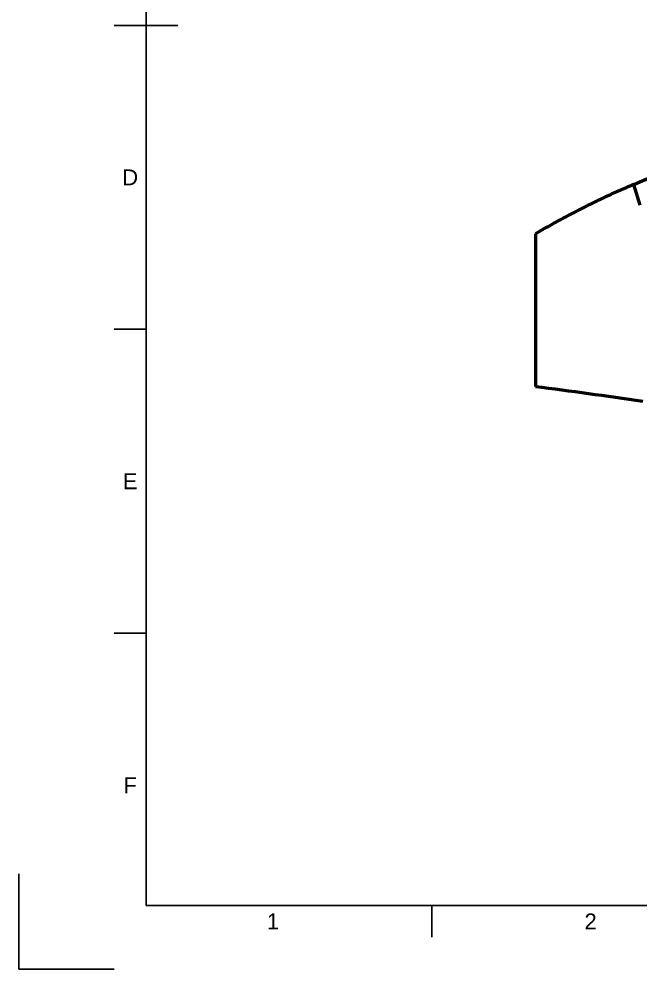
# Model space of a CAD drawing. Header units: millimetres. Extents: x 0 to 420, y 0 to 297.
# Drawn here: x 0 to 97.8, y 0 to 149.5 of the extents above; entities that cross this region are included whole.
import ezdxf
from ezdxf.enums import TextEntityAlignment as Align

# ---------------------------------------------------------------- set-up
doc = ezdxf.new("R2010")
doc.units = ezdxf.units.MM
doc.header["$LTSCALE"] = 0.75
doc.layers.add('Border', color=7, linetype='Continuous', lineweight=25)
doc.layers.add('Sichtbar', color=7, linetype='Continuous', lineweight=50)
doc.styles.add('FusionTitle', font='arial.ttf')

# ---------------------------------------------------------------- blocks, each defined once
blk = doc.blocks.new('ISO_A3_SHEET')
at = {"layer": 'Border'}
for p, q in [((20, 287), (20, 10)), ((15, 148.5), (25, 148.5)), ((15, 100.66667), (20, 100.66667)), ((15, 52.83334), (20, 52.83334)), ((20, 10), (410, 10)), ((65, 5), (65, 10))]:
    blk.add_line(p, q, dxfattribs=at)
at = {"layer": 'Defpoints'}
for p, q in [((0, 15), (0, 0)), ((0, 0), (15, 0))]:
    blk.add_line(p, q, dxfattribs=at)
at = {"layer": 'Border', "style": 'FusionTitle'}
for s, p in [('D', (17.5, 124.58334)), ('E', (17.5, 76.75001)), ('F', (17.5, 28.91668)), ('1', (40, 7.5)), ('2', (90, 7.5))]:
    blk.add_text(s, height=2.5, dxfattribs=at).set_placement(p, align=Align.MIDDLE)

msp = doc.modelspace()

# ---------------------------------------------------------------- linework, layer by layer
at = {"layer": 'Sichtbar', "extrusion": (-1e-16, -1, 2.967e-13)}
for p, q in [((97.78, 120.23, 14.51), (96.79, 123.47, 14.51)), ((81.31, 115.69, 14.51), (81.31, 91.69, 14.51))]:
    msp.add_line(p, q, dxfattribs=at)
at = {"layer": 'Sichtbar'}
for points in [[(96.79, 123.47, 4.51), (107.29, 127.92, 4.51), (117.37, 130.6, 4.51), (130.74, 134.7, 4.51)], [(81.31, 91.69, 14.51), (86.8, 90.99, 14.51), (92.44, 90.2, 14.51), (98.2, 89.37, 14.51)]]:
    msp.add_open_spline(points, degree=3, dxfattribs=at)
msp.add_open_spline([(96.79, 123.47, 14.51), (96.38, 123.3, 14.51), (95.32, 122.84, 14.51), (93.59, 122.08, 14.51), (91.61, 121.16, 14.51), (89.61, 120.18, 14.51), (87.58, 119.15, 14.51), (85.52, 118.06, 14.51), (83.43, 116.91, 14.51), (82.02, 116.11, 14.51), (81.31, 115.69, 14.51)], degree=3, knots=[7.2601, 7.2601, 7.2601, 7.2601, 7.524673, 7.954138, 8.390522, 8.835227, 9.28967, 9.755274, 10.233472, 10.725699, 10.725699, 10.725699, 10.725699], dxfattribs=at)

# ---------------------------------------------------------------- block references
at = {"layer": 'Border'}
msp.add_blockref('ISO_A3_SHEET', (0, 0), dxfattribs=at)

doc.saveas('drawing.dxf')
